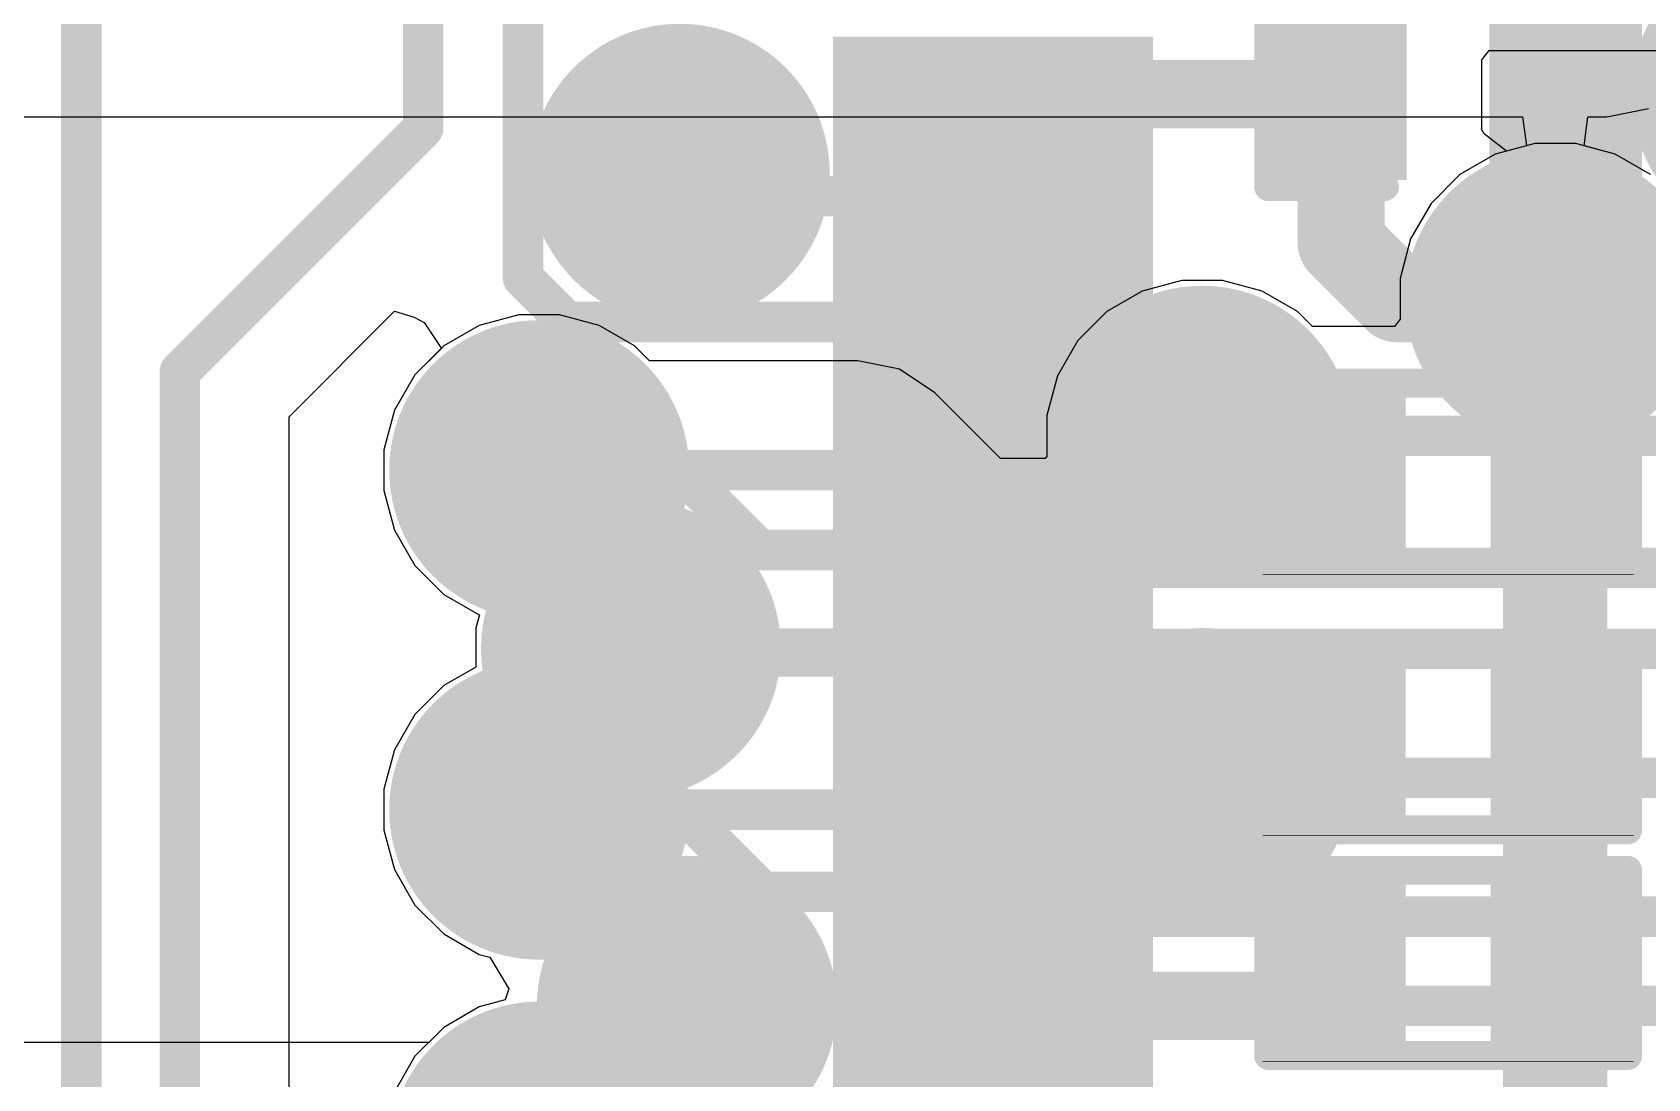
# Model space of a CAD drawing. Header units: inches. Extents: x -0.14 to 3.84, y -0.14 to 3.05.
# Drawn here: x 2.3149 to 2.594, y 1.602 to 1.7827 of the extents above; entities that cross this region are included whole.
import ezdxf

# ---------------------------------------------------------------- set-up
doc = ezdxf.new("R2010")
doc.units = ezdxf.units.IN
doc.header["$MEASUREMENT"] = 0
for name, color, linetype in [('Bottom Layer', 5, 'Continuous'), ('Bottom Solder', 6, 'Continuous'), ('Ground Layer', 76, 'Continuous'), ('Power Layer', 16, 'Continuous'), ('Top Layer', 1, 'Continuous'), ('Top Overlay', 2, 'Continuous'), ('Top Paste', 8, 'Continuous'), ('Top Solder', 216, 'Continuous'), ('Via Holes', 16, 'Continuous')]:
    doc.layers.add(name, color=color, linetype=linetype)

# ---------------------------------------------------------------- blocks, each defined once
blk = doc.blocks.new('64_LQFP__10_10__5')
at = {"layer": 'Top Layer'}
for points in [[(0.20275595, 0.1535426), (0.25000005, 0.1535426), (0.25000005, 0.1417316), (0.20275595, 0.1417316)], [(0.20275595, 0.1338586), (0.25000005, 0.1338586), (0.25000005, 0.1220476), (0.20275595, 0.1220476)], [(0.20275595, 0.1141726), (0.25000005, 0.1141726), (0.25000005, 0.1023616), (0.20275595, 0.1023616)], [(0.20275595, 0.0944886), (0.25000005, 0.0944886), (0.25000005, 0.0826776), (0.20275595, 0.0826776)], [(0.20275595, 0.0748026), (0.25000005, 0.0748026), (0.25000005, 0.0629916), (0.20275595, 0.0629916)], [(0.20275595, 0.0551186), (0.25000005, 0.0551186), (0.25000005, 0.0433076), (0.20275595, 0.0433076)], [(0.20275595, 0.0354326), (0.25000005, 0.0354326), (0.25000005, 0.0236216), (0.20275595, 0.0236216)], [(0.20275595, 0.0157486), (0.25000005, 0.0157486), (0.25000005, 0.0039376), (0.20275595, 0.0039376)], [(0.20275595, -0.0039374), (0.25000005, -0.0039374), (0.25000005, -0.0157484), (0.20275595, -0.0157484)]]:
    blk.add_hatch(color=1, dxfattribs=at).paths.add_polyline_path(points)
at = {"layer": 'Top Paste'}
for points in [[(0.20275595, 0.1535426), (0.25000005, 0.1535426), (0.25000005, 0.1417316), (0.20275595, 0.1417316)], [(0.20275595, 0.1338586), (0.25000005, 0.1338586), (0.25000005, 0.1220476), (0.20275595, 0.1220476)], [(0.20275595, 0.1141726), (0.25000005, 0.1141726), (0.25000005, 0.1023616), (0.20275595, 0.1023616)], [(0.20275595, 0.0944886), (0.25000005, 0.0944886), (0.25000005, 0.0826776), (0.20275595, 0.0826776)], [(0.20275595, 0.0748026), (0.25000005, 0.0748026), (0.25000005, 0.0629916), (0.20275595, 0.0629916)], [(0.20275595, 0.0551186), (0.25000005, 0.0551186), (0.25000005, 0.0433076), (0.20275595, 0.0433076)], [(0.20275595, 0.0354326), (0.25000005, 0.0354326), (0.25000005, 0.0236216), (0.20275595, 0.0236216)], [(0.20275595, 0.0157486), (0.25000005, 0.0157486), (0.25000005, 0.0039376), (0.20275595, 0.0039376)], [(0.20275595, -0.0039374), (0.25000005, -0.0039374), (0.25000005, -0.0157484), (0.20275595, -0.0157484)]]:
    blk.add_hatch(color=8, dxfattribs=at).paths.add_polyline_path(points)
at = {"layer": 'Top Solder'}
for points in [[(0.19875595, 0.1575426), (0.25400005, 0.1575426), (0.25400005, 0.1377316), (0.19875595, 0.1377316)], [(0.19875595, 0.1378586), (0.25400005, 0.1378586), (0.25400005, 0.1180476), (0.19875595, 0.1180476)], [(0.19875595, 0.1181726), (0.25400005, 0.1181726), (0.25400005, 0.0983616), (0.19875595, 0.0983616)], [(0.19875595, 0.0984886), (0.25400005, 0.0984886), (0.25400005, 0.0786776), (0.19875595, 0.0786776)], [(0.19875595, 0.0788026), (0.25400005, 0.0788026), (0.25400005, 0.0589916), (0.19875595, 0.0589916)], [(0.19875595, 0.0591186), (0.25400005, 0.0591186), (0.25400005, 0.0393076), (0.19875595, 0.0393076)], [(0.19875595, 0.0394326), (0.25400005, 0.0394326), (0.25400005, 0.0196216), (0.19875595, 0.0196216)], [(0.19875595, 0.0197486), (0.25400005, 0.0197486), (0.25400005, -6.24e-05), (0.19875595, -6.24e-05)], [(0.19875595, 6.26e-05), (0.25400005, 6.26e-05), (0.25400005, -0.0197484), (0.19875595, -0.0197484)], [(0.19875595, -0.0196214), (0.25400005, -0.0196214), (0.25400005, -0.0394324), (0.19875595, -0.0394324)]]:
    blk.add_hatch(color=216, dxfattribs=at).paths.add_polyline_path(points)
blk = doc.blocks.new('R___0402_42')
at = {"layer": 'Top Layer'}
for points in [[(-0.0275004, -0.0125005), (-0.0275004, 0.0124995), (-0.009500399999999999, 0.0124995), (-0.0095004, -0.0125005)], [(0.009499599999999999, -0.0125005), (0.009499600000000002, 0.0124995), (0.0274996, 0.0124995), (0.0274996, -0.0125005)]]:
    blk.add_hatch(color=1, dxfattribs=at).paths.add_polyline_path(points)
at = {"layer": 'Top Paste'}
for points in [[(-0.0275004, -0.0125005), (-0.0275004, 0.0124995), (-0.009500399999999999, 0.0124995), (-0.0095004, -0.0125005)], [(0.009499599999999999, -0.0125005), (0.009499600000000002, 0.0124995), (0.0274996, 0.0124995), (0.0274996, -0.0125005)]]:
    blk.add_hatch(color=8, dxfattribs=at).paths.add_polyline_path(points)
at = {"layer": 'Top Solder'}
for points in [[(-0.0296658, -0.0146659), (-0.0296658, 0.0146649), (-0.007334999999999999, 0.0146649), (-0.007335000000000001, -0.0146659)], [(0.007334199999999998, -0.0146659), (0.007334200000000002, 0.0146649), (0.029665, 0.0146649), (0.029665, -0.0146659)]]:
    blk.add_hatch(color=216, dxfattribs=at).paths.add_polyline_path(points)
at = {"layer": 'Top Overlay'}
for points in [[(-0.0310004, -0.0160005, 0.005, 0.005, 0), (-0.0310004, 0.0159995, 0.005, 0.005, 0)], [(-0.0310004, 0.0159995, 0.005, 0.005, 0), (0.0309996, 0.0159995, 0.005, 0.005, 0)], [(0.0309996, -0.0160005, 0.005, 0.005, 0), (0.0309996, 0.0159995, 0.005, 0.005, 0)], [(-0.0310004, -0.0160005, 0.005, 0.005, 0), (0.0309996, -0.0160005, 0.005, 0.005, 0)], [(-0.0320004, -0.0170005, 0.000127, 0.000127, 0), (0.0319996, -0.0170005, 0.000127, 0.000127, 0)]]:
    blk.add_lwpolyline(points, format="xyseb", dxfattribs=at)
for points in [[(-0.0322504, 0.0159995, 0.0025, 0.0025, 1), (-0.0297504, 0.0159995, 0.0025, 0.0025, 1)], [(-0.0322504, 0.0159995, 0.0025, 0.0025, 1), (-0.0297504, 0.0159995, 0.0025, 0.0025, 1)], [(0.0297496, 0.0159995, 0.0025, 0.0025, 1), (0.0322496, 0.0159995, 0.0025, 0.0025, 1)], [(0.0297496, 0.0159995, 0.0025, 0.0025, 1), (0.0322496, 0.0159995, 0.0025, 0.0025, 1)], [(-0.0322504, -0.0160005, 0.0025, 0.0025, 1), (-0.0297504, -0.0160005, 0.0025, 0.0025, 1)], [(-0.0322504, -0.0160005, 0.0025, 0.0025, 1), (-0.0297504, -0.0160005, 0.0025, 0.0025, 1)], [(0.0297496, -0.0160005, 0.0025, 0.0025, 1), (0.0322496, -0.0160005, 0.0025, 0.0025, 1)], [(0.0297496, -0.0160005, 0.0025, 0.0025, 1), (0.0322496, -0.0160005, 0.0025, 0.0025, 1)], [(-0.0320321, -0.0170005, 6.35e-05, 6.35e-05, 1), (-0.0319687, -0.0170005, 6.35e-05, 6.35e-05, 1)], [(0.0319679, -0.0170005, 6.35e-05, 6.35e-05, 1), (0.0320313, -0.0170005, 6.35e-05, 6.35e-05, 1)]]:
    blk.add_lwpolyline(points, format="xyseb", close=True, dxfattribs=at)
blk = doc.blocks.new('R___0402_43')
at = {"layer": 'Top Layer'}
for points in [[(-0.0274991, -0.0125005), (-0.0274991, 0.0124995), (-0.009499099999999998, 0.0124995), (-0.009499100000000002, -0.0125005)], [(0.009500899999999998, -0.0125005), (0.009500900000000001, 0.0124995), (0.0275009, 0.0124995), (0.0275009, -0.0125005)]]:
    blk.add_hatch(color=1, dxfattribs=at).paths.add_polyline_path(points)
at = {"layer": 'Top Paste'}
for points in [[(-0.0274991, -0.0125005), (-0.0274991, 0.0124995), (-0.009499099999999998, 0.0124995), (-0.009499100000000002, -0.0125005)], [(0.009500899999999998, -0.0125005), (0.009500900000000001, 0.0124995), (0.0275009, 0.0124995), (0.0275009, -0.0125005)]]:
    blk.add_hatch(color=8, dxfattribs=at).paths.add_polyline_path(points)
at = {"layer": 'Top Solder'}
for points in [[(-0.0296645, -0.0146659), (-0.0296645, 0.0146649), (-0.007333699999999999, 0.0146649), (-0.007333700000000001, -0.0146659)], [(0.007335499999999998, -0.0146659), (0.007335500000000002, 0.0146649), (0.0296663, 0.0146649), (0.0296663, -0.0146659)]]:
    blk.add_hatch(color=216, dxfattribs=at).paths.add_polyline_path(points)
at = {"layer": 'Top Overlay'}
for points in [[(-0.0309991, -0.0160005, 0.005, 0.005, 0), (-0.0309991, 0.0159995, 0.005, 0.005, 0)], [(-0.0309991, 0.0159995, 0.005, 0.005, 0), (0.0310009, 0.0159995, 0.005, 0.005, 0)], [(0.0310009, -0.0160005, 0.005, 0.005, 0), (0.0310009, 0.0159995, 0.005, 0.005, 0)], [(-0.0309991, -0.0160005, 0.005, 0.005, 0), (0.0310009, -0.0160005, 0.005, 0.005, 0)], [(-0.0319991, -0.0170005, 0.000127, 0.000127, 0), (0.0320009, -0.0170005, 0.000127, 0.000127, 0)]]:
    blk.add_lwpolyline(points, format="xyseb", dxfattribs=at)
for points in [[(-0.0322491, 0.0159995, 0.0025, 0.0025, 1), (-0.0297491, 0.0159995, 0.0025, 0.0025, 1)], [(-0.0322491, 0.0159995, 0.0025, 0.0025, 1), (-0.0297491, 0.0159995, 0.0025, 0.0025, 1)], [(0.0297509, 0.0159995, 0.0025, 0.0025, 1), (0.0322509, 0.0159995, 0.0025, 0.0025, 1)], [(0.0297509, 0.0159995, 0.0025, 0.0025, 1), (0.0322509, 0.0159995, 0.0025, 0.0025, 1)], [(-0.0322491, -0.0160005, 0.0025, 0.0025, 1), (-0.0297491, -0.0160005, 0.0025, 0.0025, 1)], [(-0.0322491, -0.0160005, 0.0025, 0.0025, 1), (-0.0297491, -0.0160005, 0.0025, 0.0025, 1)], [(0.0297509, -0.0160005, 0.0025, 0.0025, 1), (0.0322509, -0.0160005, 0.0025, 0.0025, 1)], [(0.0297509, -0.0160005, 0.0025, 0.0025, 1), (0.0322509, -0.0160005, 0.0025, 0.0025, 1)], [(-0.0320308, -0.0170005, 6.35e-05, 6.35e-05, 1), (-0.0319674, -0.0170005, 6.35e-05, 6.35e-05, 1)], [(0.0319692, -0.0170005, 6.35e-05, 6.35e-05, 1), (0.0320326, -0.0170005, 6.35e-05, 6.35e-05, 1)]]:
    blk.add_lwpolyline(points, format="xyseb", close=True, dxfattribs=at)
blk = doc.blocks.new('R___0402_47')
at = {"layer": 'Top Layer'}
for points in [[(-0.0275009, -0.0124992), (-0.0275009, 0.0125008), (-0.009500899999999998, 0.0125008), (-0.009500900000000001, -0.0124992)], [(0.009499099999999998, -0.0124992), (0.009499100000000002, 0.0125008), (0.0274991, 0.0125008), (0.0274991, -0.0124992)]]:
    blk.add_hatch(color=1, dxfattribs=at).paths.add_polyline_path(points)
at = {"layer": 'Top Paste'}
for points in [[(-0.0275009, -0.0124992), (-0.0275009, 0.0125008), (-0.009500899999999998, 0.0125008), (-0.009500900000000001, -0.0124992)], [(0.009499099999999998, -0.0124992), (0.009499100000000002, 0.0125008), (0.0274991, 0.0125008), (0.0274991, -0.0124992)]]:
    blk.add_hatch(color=8, dxfattribs=at).paths.add_polyline_path(points)
at = {"layer": 'Top Solder'}
for points in [[(-0.0296663, -0.0146646), (-0.0296663, 0.0146662), (-0.007335499999999998, 0.0146662), (-0.007335500000000002, -0.0146646)], [(0.007333699999999999, -0.0146646), (0.007333700000000001, 0.0146662), (0.0296645, 0.0146662), (0.0296645, -0.0146646)]]:
    blk.add_hatch(color=216, dxfattribs=at).paths.add_polyline_path(points)
at = {"layer": 'Top Overlay'}
for points in [[(-0.0310009, -0.0159992, 0.005, 0.005, 0), (-0.0310009, 0.0160008, 0.005, 0.005, 0)], [(-0.0310009, 0.0160008, 0.005, 0.005, 0), (0.0309991, 0.0160008, 0.005, 0.005, 0)], [(0.0309991, -0.0159992, 0.005, 0.005, 0), (0.0309991, 0.0160008, 0.005, 0.005, 0)], [(-0.0310009, -0.0159992, 0.005, 0.005, 0), (0.0309991, -0.0159992, 0.005, 0.005, 0)], [(-0.0320009, -0.0169992, 0.000127, 0.000127, 0), (0.0319991, -0.0169992, 0.000127, 0.000127, 0)]]:
    blk.add_lwpolyline(points, format="xyseb", dxfattribs=at)
for points in [[(-0.0322509, 0.0160008, 0.0025, 0.0025, 1), (-0.0297509, 0.0160008, 0.0025, 0.0025, 1)], [(-0.0322509, 0.0160008, 0.0025, 0.0025, 1), (-0.0297509, 0.0160008, 0.0025, 0.0025, 1)], [(0.0297491, 0.0160008, 0.0025, 0.0025, 1), (0.0322491, 0.0160008, 0.0025, 0.0025, 1)], [(0.0297491, 0.0160008, 0.0025, 0.0025, 1), (0.0322491, 0.0160008, 0.0025, 0.0025, 1)], [(-0.0322509, -0.0159992, 0.0025, 0.0025, 1), (-0.0297509, -0.0159992, 0.0025, 0.0025, 1)], [(-0.0322509, -0.0159992, 0.0025, 0.0025, 1), (-0.0297509, -0.0159992, 0.0025, 0.0025, 1)], [(0.0297491, -0.0159992, 0.0025, 0.0025, 1), (0.0322491, -0.0159992, 0.0025, 0.0025, 1)], [(0.0297491, -0.0159992, 0.0025, 0.0025, 1), (0.0322491, -0.0159992, 0.0025, 0.0025, 1)], [(-0.0320326, -0.0169992, 6.35e-05, 6.35e-05, 1), (-0.0319692, -0.0169992, 6.35e-05, 6.35e-05, 1)], [(0.0319674, -0.0169992, 6.35e-05, 6.35e-05, 1), (0.0320308, -0.0169992, 6.35e-05, 6.35e-05, 1)]]:
    blk.add_lwpolyline(points, format="xyseb", close=True, dxfattribs=at)
blk = doc.blocks.new('C___0402_130')
at = {"layer": 'Top Layer'}
for points in [[(-0.0275, -0.0124993), (-0.0275, 0.0125007), (-0.009499999999999998, 0.0125007), (-0.009500000000000001, -0.0124993)], [(0.009499999999999998, -0.0124993), (0.009500000000000001, 0.0125007), (0.0275, 0.0125007), (0.0275, -0.0124993)]]:
    blk.add_hatch(color=1, dxfattribs=at).paths.add_polyline_path(points)
at = {"layer": 'Top Paste'}
for points in [[(-0.0275, -0.0124993), (-0.0275, 0.0125007), (-0.009499999999999998, 0.0125007), (-0.009500000000000001, -0.0124993)], [(0.009499999999999998, -0.0124993), (0.009500000000000001, 0.0125007), (0.0275, 0.0125007), (0.0275, -0.0124993)]]:
    blk.add_hatch(color=8, dxfattribs=at).paths.add_polyline_path(points)
at = {"layer": 'Top Solder'}
for points in [[(-0.0298622, -0.0148615), (-0.0298622, 0.0148629), (-0.007137799999999999, 0.0148629), (-0.007137800000000001, -0.0148615)], [(0.007137799999999999, -0.0148615), (0.007137800000000001, 0.0148629), (0.0298622, 0.0148629), (0.0298622, -0.0148615)]]:
    blk.add_hatch(color=216, dxfattribs=at).paths.add_polyline_path(points)
at = {"layer": 'Top Overlay'}
for points in [[(-0.011, 0.0160007, 0.005, 0.005, 0), (-0.031, 0.0160007, 0.005, 0.005, 0)], [(-0.031, 0.0160007, 0.005, 0.005, 0), (-0.031, -0.0159993, 0.005, 0.005, 0)], [(0.031, 0.0160007, 0.005, 0.005, 0), (0.011, 0.0160007, 0.005, 0.005, 0)], [(0.031, 0.0160007, 0.005, 0.005, 0), (0.031, -0.0159993, 0.005, 0.005, 0)], [(-0.011, -0.0159993, 0.005, 0.005, 0), (-0.031, -0.0159993, 0.005, 0.005, 0)], [(0.031, -0.0159993, 0.005, 0.005, 0), (0.011, -0.0159993, 0.005, 0.005, 0)]]:
    blk.add_lwpolyline(points, format="xyseb", dxfattribs=at)
for points in [[(-0.03225, 0.0160007, 0.0025, 0.0025, 1), (-0.02975, 0.0160007, 0.0025, 0.0025, 1)], [(-0.03225, 0.0160007, 0.0025, 0.0025, 1), (-0.02975, 0.0160007, 0.0025, 0.0025, 1)], [(-0.01225, 0.0160007, 0.0025, 0.0025, 1), (-0.00975, 0.0160007, 0.0025, 0.0025, 1)], [(0.00975, 0.0160007, 0.0025, 0.0025, 1), (0.01225, 0.0160007, 0.0025, 0.0025, 1)], [(0.02975, 0.0160007, 0.0025, 0.0025, 1), (0.03225, 0.0160007, 0.0025, 0.0025, 1)], [(0.02975, 0.0160007, 0.0025, 0.0025, 1), (0.03225, 0.0160007, 0.0025, 0.0025, 1)], [(-0.03225, -0.0159993, 0.0025, 0.0025, 1), (-0.02975, -0.0159993, 0.0025, 0.0025, 1)], [(-0.03225, -0.0159993, 0.0025, 0.0025, 1), (-0.02975, -0.0159993, 0.0025, 0.0025, 1)], [(-0.01225, -0.0159993, 0.0025, 0.0025, 1), (-0.00975, -0.0159993, 0.0025, 0.0025, 1)], [(0.00975, -0.0159993, 0.0025, 0.0025, 1), (0.01225, -0.0159993, 0.0025, 0.0025, 1)], [(0.02975, -0.0159993, 0.0025, 0.0025, 1), (0.03225, -0.0159993, 0.0025, 0.0025, 1)], [(0.02975, -0.0159993, 0.0025, 0.0025, 1), (0.03225, -0.0159993, 0.0025, 0.0025, 1)]]:
    blk.add_lwpolyline(points, format="xyseb", close=True, dxfattribs=at)

msp = doc.modelspace()

# ---------------------------------------------------------------- hatches: boundary and pattern name
at = {"layer": 'Bottom Layer'}
h = msp.add_hatch(color=5, dxfattribs=at)
edge = h.paths.add_edge_path()
edge.add_arc((2.4267739, 1.7583049), 0.011811, 0, 360)
h = msp.add_hatch(color=5, dxfattribs=at)
edge = h.paths.add_edge_path()
edge.add_arc((2.5779888, 1.7367134), 0.011811, 0, 360)
h = msp.add_hatch(color=5, dxfattribs=at)
edge = h.paths.add_edge_path()
edge.add_arc((2.517, 1.713056), 0.011811, 0, 360)
h = msp.add_hatch(color=5, dxfattribs=at)
edge = h.paths.add_edge_path()
edge.add_arc((2.4024888, 1.7071239), 0.011811, 0, 360)
h = msp.add_hatch(color=5, dxfattribs=at)
edge = h.paths.add_edge_path()
edge.add_arc((2.4183464, 1.6762732), 0.011811, 0, 360)
h = msp.add_hatch(color=5, dxfattribs=at)
edge = h.paths.add_edge_path()
edge.add_arc((2.517, 1.6539376), 0.011811, 0, 360)
h = msp.add_hatch(color=5, dxfattribs=at)
edge = h.paths.add_edge_path()
edge.add_arc((2.4024888, 1.6484729), 0.011811, 0, 360)
h = msp.add_hatch(color=5, dxfattribs=at)
edge = h.paths.add_edge_path()
edge.add_arc((2.428, 1.6146034), 0.011811, 0, 360)
at = {"layer": 'Bottom Solder'}
h = msp.add_hatch(color=6, dxfattribs=at)
edge = h.paths.add_edge_path()
edge.add_arc((2.4267739, 1.7583049), 0.015811, 0, 360)
h = msp.add_hatch(color=6, dxfattribs=at)
edge = h.paths.add_edge_path()
edge.add_arc((2.5779888, 1.7367134), 0.015811, 0, 360)
h = msp.add_hatch(color=6, dxfattribs=at)
edge = h.paths.add_edge_path()
edge.add_arc((2.517, 1.713056), 0.015811, 0, 360)
h = msp.add_hatch(color=6, dxfattribs=at)
edge = h.paths.add_edge_path()
edge.add_arc((2.4024888, 1.7071239), 0.015811, 0, 360)
h = msp.add_hatch(color=6, dxfattribs=at)
edge = h.paths.add_edge_path()
edge.add_arc((2.4183464, 1.6762732), 0.015811, 0, 360)
h = msp.add_hatch(color=6, dxfattribs=at)
edge = h.paths.add_edge_path()
edge.add_arc((2.517, 1.6539376), 0.015811, 0, 360)
h = msp.add_hatch(color=6, dxfattribs=at)
edge = h.paths.add_edge_path()
edge.add_arc((2.4024888, 1.6484729), 0.015811, 0, 360)
h = msp.add_hatch(color=6, dxfattribs=at)
edge = h.paths.add_edge_path()
edge.add_arc((2.428, 1.6146034), 0.015811, 0, 360)
h = msp.add_hatch(color=6, dxfattribs=at)
edge = h.paths.add_edge_path()
edge.add_arc((2.4024888, 1.5894169), 0.015811, 0, 360)
at = {"layer": 'Ground Layer'}
h = msp.add_hatch(color=76, dxfattribs=at)
edge = h.paths.add_edge_path()
edge.add_arc((2.5779888, 1.7367134), 0.0259055, 0, 360)
h = msp.add_hatch(color=76, dxfattribs=at)
edge = h.paths.add_edge_path()
edge.add_arc((2.517, 1.713056), 0.0259055, 0, 360)
h = msp.add_hatch(color=76, dxfattribs=at)
edge = h.paths.add_edge_path()
edge.add_arc((2.4024888, 1.7071239), 0.0259055, 0, 360)
h = msp.add_hatch(color=76, dxfattribs=at)
edge = h.paths.add_edge_path()
edge.add_arc((2.4183464, 1.6762732), 0.0259055, 0, 360)
h = msp.add_hatch(color=76, dxfattribs=at)
edge = h.paths.add_edge_path()
edge.add_arc((2.517, 1.6539376), 0.0259055, 0, 360)
h = msp.add_hatch(color=76, dxfattribs=at)
edge = h.paths.add_edge_path()
edge.add_arc((2.4024888, 1.6484729), 0.0259055, 0, 360)
h = msp.add_hatch(color=76, dxfattribs=at)
edge = h.paths.add_edge_path()
edge.add_arc((2.428, 1.6146034), 0.0259055, 0, 360)
h = msp.add_hatch(color=76, dxfattribs=at)
edge = h.paths.add_edge_path()
edge.add_arc((2.4024888, 1.5894169), 0.0259055, 0, 360)
at = {"layer": 'Power Layer'}
h = msp.add_hatch(color=16, dxfattribs=at)
edge = h.paths.add_edge_path()
edge.add_arc((2.617, 1.7720841), 0.0259055, 0, 360)
h = msp.add_hatch(color=16, dxfattribs=at)
edge = h.paths.add_edge_path()
edge.add_arc((2.4267739, 1.7583049), 0.0259055, 0, 360)
h = msp.add_hatch(color=16, dxfattribs=at)
edge = h.paths.add_edge_path()
edge.add_arc((2.517, 1.713056), 0.0259055, 0, 360)
h = msp.add_hatch(color=16, dxfattribs=at)
edge = h.paths.add_edge_path()
edge.add_arc((2.4024888, 1.7071239), 0.0259055, 0, 360)
h = msp.add_hatch(color=16, dxfattribs=at)
edge = h.paths.add_edge_path()
edge.add_arc((2.4183464, 1.6762732), 0.0259055, 0, 360)
h = msp.add_hatch(color=16, dxfattribs=at)
edge = h.paths.add_edge_path()
edge.add_arc((2.517, 1.6539376), 0.0259055, 0, 360)
h = msp.add_hatch(color=16, dxfattribs=at)
edge = h.paths.add_edge_path()
edge.add_arc((2.4024888, 1.6484729), 0.0259055, 0, 360)
h = msp.add_hatch(color=16, dxfattribs=at)
edge = h.paths.add_edge_path()
edge.add_arc((2.428, 1.6146034), 0.0259055, 0, 360)
h = msp.add_hatch(color=16, dxfattribs=at)
edge = h.paths.add_edge_path()
edge.add_arc((2.4024888, 1.5894169), 0.0259055, 0, 360)
at = {"layer": 'Top Layer'}
for points in [[(2.4808668, 1.7661779), (2.5499888, 1.7661779), (2.5499888, 1.7779889), (2.4808668, 1.7779889)], [(2.5689879, 1.5699179), (2.5869787, 1.5699179), (2.5869787, 1.7367133), (2.5689879, 1.7367133)], [(2.4808668, 1.7071239), (2.5499878, 1.7071239), (2.5499878, 1.7189349), (2.4808668, 1.7189349)], [(2.4808668, 1.6480679), (2.5499892, 1.6480679), (2.5499892, 1.6598789), (2.4808668, 1.6598789)], [(2.4808668, 1.6086979), (2.5499878, 1.6086979), (2.5499878, 1.6205089), (2.4808668, 1.6205089)]]:
    msp.add_hatch(color=1, dxfattribs=at).paths.add_polyline_path(points)
h = msp.add_hatch(color=1, dxfattribs=at)
edge = h.paths.add_edge_path()
edge.add_arc((2.4267739, 1.7583049), 0.011811, 0, 360)
h = msp.add_hatch(color=1, dxfattribs=at)
edge = h.paths.add_edge_path()
edge.add_arc((2.5779888, 1.7367134), 0.011811, 0, 360)
h = msp.add_hatch(color=1, dxfattribs=at)
edge = h.paths.add_edge_path()
edge.add_arc((2.517, 1.713056), 0.011811, 0, 360)
h = msp.add_hatch(color=1, dxfattribs=at)
edge = h.paths.add_edge_path()
edge.add_arc((2.4024888, 1.7071239), 0.011811, 0, 360)
h = msp.add_hatch(color=1, dxfattribs=at)
edge = h.paths.add_edge_path()
edge.add_arc((2.4183464, 1.6762732), 0.011811, 0, 360)
h = msp.add_hatch(color=1, dxfattribs=at)
edge = h.paths.add_edge_path()
edge.add_arc((2.517, 1.6539376), 0.011811, 0, 360)
h = msp.add_hatch(color=1, dxfattribs=at)
edge = h.paths.add_edge_path()
edge.add_arc((2.4024888, 1.6484729), 0.011811, 0, 360)
h = msp.add_hatch(color=1, dxfattribs=at)
edge = h.paths.add_edge_path()
edge.add_arc((2.428, 1.6146034), 0.011811, 0, 360)
at = {"layer": 'Top Solder'}
h = msp.add_hatch(color=216, dxfattribs=at)
edge = h.paths.add_edge_path()
edge.add_arc((2.4267739, 1.7583049), 0.015811, 0, 360)
h = msp.add_hatch(color=216, dxfattribs=at)
edge = h.paths.add_edge_path()
edge.add_arc((2.5779888, 1.7367134), 0.015811, 0, 360)
h = msp.add_hatch(color=216, dxfattribs=at)
edge = h.paths.add_edge_path()
edge.add_arc((2.517, 1.713056), 0.015811, 0, 360)
h = msp.add_hatch(color=216, dxfattribs=at)
edge = h.paths.add_edge_path()
edge.add_arc((2.4024888, 1.7071239), 0.015811, 0, 360)
h = msp.add_hatch(color=216, dxfattribs=at)
edge = h.paths.add_edge_path()
edge.add_arc((2.4183464, 1.6762732), 0.015811, 0, 360)
h = msp.add_hatch(color=216, dxfattribs=at)
edge = h.paths.add_edge_path()
edge.add_arc((2.517, 1.6539376), 0.015811, 0, 360)
h = msp.add_hatch(color=216, dxfattribs=at)
edge = h.paths.add_edge_path()
edge.add_arc((2.4024888, 1.6484729), 0.015811, 0, 360)
h = msp.add_hatch(color=216, dxfattribs=at)
edge = h.paths.add_edge_path()
edge.add_arc((2.428, 1.6146034), 0.015811, 0, 360)
h = msp.add_hatch(color=216, dxfattribs=at)
edge = h.paths.add_edge_path()
edge.add_arc((2.4024888, 1.5894169), 0.015811, 0, 360)
at = {"layer": 'Via Holes'}
h = msp.add_hatch(color=7, dxfattribs=at)
edge = h.paths.add_edge_path()
edge.add_arc((2.4267739, 1.7583049), 0.0059055, 0, 360)
h = msp.add_hatch(color=7, dxfattribs=at)
edge = h.paths.add_edge_path()
edge.add_arc((2.5779888, 1.7367134), 0.0059055, 0, 360)
h = msp.add_hatch(color=7, dxfattribs=at)
edge = h.paths.add_edge_path()
edge.add_arc((2.517, 1.713056), 0.0059055, 0, 360)
h = msp.add_hatch(color=7, dxfattribs=at)
edge = h.paths.add_edge_path()
edge.add_arc((2.4024888, 1.7071239), 0.0059055, 0, 360)
h = msp.add_hatch(color=7, dxfattribs=at)
edge = h.paths.add_edge_path()
edge.add_arc((2.4183464, 1.6762732), 0.0059055, 0, 360)
h = msp.add_hatch(color=7, dxfattribs=at)
edge = h.paths.add_edge_path()
edge.add_arc((2.517, 1.6539376), 0.0059055, 0, 360)
h = msp.add_hatch(color=7, dxfattribs=at)
edge = h.paths.add_edge_path()
edge.add_arc((2.4024888, 1.6484729), 0.0059055, 0, 360)
h = msp.add_hatch(color=7, dxfattribs=at)
edge = h.paths.add_edge_path()
edge.add_arc((2.428, 1.6146034), 0.0059055, 0, 360)

# ---------------------------------------------------------------- linework, layer by layer
at = {"layer": 'Bottom Layer'}
for p, q in [((2.5868959, 1.7681376), (2.5941143, 1.7695734)), ((2.306779, 1.7681376), (2.5723572, 1.7681376)), ((2.5723572, 1.7681376), (2.5730154, 1.7631376)), ((2.5829622, 1.7631376), (2.5836204, 1.7681376)), ((2.5836204, 1.7681376), (2.5868959, 1.7681376)), ((2.5676401, 1.7616973), (2.5615264, 1.7581676)), ((2.5730154, 1.7631376), (2.5676401, 1.7616973)), ((2.5883375, 1.7616973), (2.5829622, 1.7631376)), ((2.5944512, 1.7581676), (2.5883375, 1.7616973)), ((2.5615264, 1.7581676), (2.5565346, 1.7531758)), ((2.5565346, 1.7531758), (2.5530049, 1.7470621)), ((2.5530049, 1.7470621), (2.5511778, 1.7402431)), ((2.5134703, 1.739867), (2.5066513, 1.7380399)), ((2.5205297, 1.739867), (2.5134703, 1.739867)), ((2.5273487, 1.7380399), (2.5205297, 1.739867)), ((2.5511778, 1.7402431), (2.5511778, 1.7331838)), ((2.5066513, 1.7380399), (2.5005376, 1.7345102)), ((2.5334624, 1.7345102), (2.5273487, 1.7380399)), ((2.3989591, 1.7339349), (2.3921401, 1.7321078)), ((2.4060185, 1.7339349), (2.3989591, 1.7339349)), ((2.4128375, 1.7321078), (2.4060185, 1.7339349)), ((2.5005376, 1.7345102), (2.4955458, 1.7295184)), ((2.5360542, 1.7319184), (2.5334624, 1.7345102)), ((2.5511778, 1.7331838), (2.5502068, 1.7319184)), ((2.3921401, 1.7321078), (2.3860264, 1.7285781)), ((2.4189512, 1.7285781), (2.4128375, 1.7321078)), ((2.5502068, 1.7319184), (2.5360542, 1.7319184)), ((2.3860264, 1.7285781), (2.3810346, 1.7235863)), ((2.421543, 1.7259863), (2.4189512, 1.7285781)), ((2.4955458, 1.7295184), (2.4920161, 1.7234047)), ((2.4575007, 1.7259863), (2.421543, 1.7259863)), ((2.4647191, 1.7245505), (2.4575007, 1.7259863)), ((2.4708384, 1.7204616), (2.4647191, 1.7245505)), ((2.3810346, 1.7235863), (2.3775049, 1.7174726)), ((2.4920161, 1.7234047), (2.490189, 1.7165857)), ((2.482189, 1.709111), (2.4708384, 1.7204616)), ((2.3775049, 1.7174726), (2.3756778, 1.7106536)), ((2.490189, 1.7165857), (2.490189, 1.7095264)), ((2.3756778, 1.7106536), (2.3756778, 1.7035942)), ((2.4898703, 1.709111), (2.482189, 1.709111)), ((2.490189, 1.7095264), (2.4898703, 1.709111)), ((2.3756778, 1.7035942), (2.3775049, 1.6967752)), ((2.3775049, 1.6967752), (2.3810346, 1.6906615)), ((2.3810346, 1.6906615), (2.3860264, 1.6856697)), ((2.3860264, 1.6856697), (2.3921401, 1.68214)), ((2.3921602, 1.6821346), (2.3915354, 1.6798029)), ((2.3915354, 1.6798029), (2.3915354, 1.6731077)), ((2.3921401, 1.68214), (2.3921602, 1.6821346)), ((2.3915354, 1.6731077), (2.3860264, 1.6699271)), ((2.3860264, 1.6699271), (2.3810346, 1.6649353)), ((2.3810346, 1.6649353), (2.3775049, 1.6588216)), ((2.3775049, 1.6588216), (2.3756778, 1.6520026)), ((2.3756778, 1.6520026), (2.3756778, 1.6449432)), ((2.3756778, 1.6449432), (2.3775049, 1.6381242)), ((2.3775049, 1.6381242), (2.3810346, 1.6320105)), ((2.3810346, 1.6320105), (2.3860264, 1.6270187)), ((2.3860264, 1.6270187), (2.3921401, 1.623489)), ((2.3921401, 1.623489), (2.3939742, 1.6229976)), ((2.3939742, 1.6229976), (2.3972261, 1.6175205)), ((2.3966299, 1.6156038), (2.3921401, 1.6144008)), ((2.3972261, 1.6175205), (2.3966299, 1.6156038)), ((2.3921401, 1.6144008), (2.3860264, 1.6108711)), ((2.3860264, 1.6108711), (2.3834346, 1.6082793)), ((2.3834346, 1.6082793), (2.2820808, 1.6082793))]:
    msp.add_line(p, q, dxfattribs=at)
for points in [[(2.517, 1.713056, 0.007, 0.007, 0), (3.0631028, 1.713056, 0.007, 0.007, 0)], [(2.4024888, 1.7071239, 0.007, 0.007, 0), (2.4575007, 1.7071239, 0.007, 0.007, 0)], [(2.4575007, 1.7071239, 0.007, 0.007, 0), (2.474376, 1.6902486, 0.007, 0.007, 0)], [(2.474376, 1.6902486, 0.007, 0.007, 0), (3.0792486, 1.6902486, 0.007, 0.007, 0)], [(2.4183464, 1.6762732, 0.007, 0.007, 0), (2.4183843, 1.6763111, 0.007, 0.007, 0)], [(2.4183843, 1.6763111, 0.007, 0.007, 0), (2.4685146, 1.6763111, 0.007, 0.007, 0)], [(2.4685146, 1.6763111, 0.007, 0.007, 0), (2.4685771, 1.6762486, 0.007, 0.007, 0)], [(2.4685771, 1.6762486, 0.007, 0.007, 0), (3.2352154, 1.6762486, 0.007, 0.007, 0)], [(2.517, 1.6539376, 0.007, 0.007, 0), (2.5170358, 1.6539734, 0.007, 0.007, 0)], [(2.5170358, 1.6539734, 0.007, 0.007, 0), (3.2461594, 1.6539734, 0.007, 0.007, 0)], [(2.4024888, 1.6484729, 0.007, 0.007, 0), (2.4840934, 1.6484729, 0.007, 0.007, 0)], [(2.4840934, 1.6484729, 0.007, 0.007, 0), (2.5025765, 1.6299898, 0.007, 0.007, 0)], [(2.5025765, 1.6299898, 0.007, 0.007, 0), (3.2671494, 1.6299898, 0.007, 0.007, 0)], [(2.428, 1.6146034, 0.007, 0.007, 0), (2.4280002, 1.6146036, 0.007, 0.007, 0)], [(2.4280002, 1.6146036, 0.007, 0.007, 0), (3.4804311, 1.6146036, 0.007, 0.007, 0)]]:
    msp.add_lwpolyline(points, format="xyseb", dxfattribs=at)
for points in [[(2.51525, 1.713056, 0.0035, 0.0035, 1), (2.51875, 1.713056, 0.0035, 0.0035, 1)], [(2.4007388, 1.7071239, 0.0035, 0.0035, 1), (2.4042388, 1.7071239, 0.0035, 0.0035, 1)], [(2.4557507, 1.7071239, 0.0035, 0.0035, 1), (2.4592507, 1.7071239, 0.0035, 0.0035, 1)], [(2.4557507, 1.7071239, 0.0035, 0.0035, 1), (2.4592507, 1.7071239, 0.0035, 0.0035, 1)], [(2.472626, 1.6902486, 0.0035, 0.0035, 1), (2.476126, 1.6902486, 0.0035, 0.0035, 1)], [(2.472626, 1.6902486, 0.0035, 0.0035, 1), (2.476126, 1.6902486, 0.0035, 0.0035, 1)], [(2.4165964, 1.6762732, 0.0035, 0.0035, 1), (2.4200964, 1.6762732, 0.0035, 0.0035, 1)], [(2.4166343, 1.6763111, 0.0035, 0.0035, 1), (2.4201343, 1.6763111, 0.0035, 0.0035, 1)], [(2.4166343, 1.6763111, 0.0035, 0.0035, 1), (2.4201343, 1.6763111, 0.0035, 0.0035, 1)], [(2.4667646, 1.6763111, 0.0035, 0.0035, 1), (2.4702646, 1.6763111, 0.0035, 0.0035, 1)], [(2.4667646, 1.6763111, 0.0035, 0.0035, 1), (2.4702646, 1.6763111, 0.0035, 0.0035, 1)], [(2.4668271, 1.6762486, 0.0035, 0.0035, 1), (2.4703271, 1.6762486, 0.0035, 0.0035, 1)], [(2.4668271, 1.6762486, 0.0035, 0.0035, 1), (2.4703271, 1.6762486, 0.0035, 0.0035, 1)], [(2.51525, 1.6539376, 0.0035, 0.0035, 1), (2.51875, 1.6539376, 0.0035, 0.0035, 1)], [(2.5152858, 1.6539734, 0.0035, 0.0035, 1), (2.5187858, 1.6539734, 0.0035, 0.0035, 1)], [(2.5152858, 1.6539734, 0.0035, 0.0035, 1), (2.5187858, 1.6539734, 0.0035, 0.0035, 1)], [(2.4007388, 1.6484729, 0.0035, 0.0035, 1), (2.4042388, 1.6484729, 0.0035, 0.0035, 1)], [(2.4823434, 1.6484729, 0.0035, 0.0035, 1), (2.4858434, 1.6484729, 0.0035, 0.0035, 1)], [(2.4823434, 1.6484729, 0.0035, 0.0035, 1), (2.4858434, 1.6484729, 0.0035, 0.0035, 1)], [(2.5008265, 1.6299898, 0.0035, 0.0035, 1), (2.5043265, 1.6299898, 0.0035, 0.0035, 1)], [(2.5008265, 1.6299898, 0.0035, 0.0035, 1), (2.5043265, 1.6299898, 0.0035, 0.0035, 1)], [(2.42625, 1.6146034, 0.0035, 0.0035, 1), (2.42975, 1.6146034, 0.0035, 0.0035, 1)], [(2.4262502, 1.6146036, 0.0035, 0.0035, 1), (2.4297502, 1.6146036, 0.0035, 0.0035, 1)], [(2.4262502, 1.6146036, 0.0035, 0.0035, 1), (2.4297502, 1.6146036, 0.0035, 0.0035, 1)]]:
    msp.add_lwpolyline(points, format="xyseb", close=True, dxfattribs=at)
at = {"layer": 'Top Layer'}
for p, q in [((2.5652827, 1.7779888), (2.5665909, 1.7795829)), ((2.5652827, 1.7661779), (2.5652827, 1.7779888)), ((2.5665909, 1.7795829), (2.6547417, 1.7795829)), ((2.5652558, 1.7660427), (2.5652827, 1.7661779)), ((2.5657116, 1.765212), (2.5652558, 1.7660427)), ((2.5695936, 1.7622207), (2.5657116, 1.765212)), ((2.5744591, 1.7635244), (2.5695936, 1.7622207)), ((2.5815185, 1.7635244), (2.5744591, 1.7635244)), ((2.5883375, 1.7616973), (2.5815185, 1.7635244)), ((2.5944512, 1.7581676), (2.5883375, 1.7616973)), ((2.359274, 1.7163357), (2.3775009, 1.7345625)), ((2.3775009, 1.7345625), (2.3808779, 1.7335381)), ((2.3808779, 1.7335381), (2.3826098, 1.7326003)), ((2.3826098, 1.7326003), (2.3855895, 1.7281412)), ((2.3855895, 1.7281412), (2.3810346, 1.7235863)), ((2.3810346, 1.7235863), (2.3775049, 1.7174726)), ((2.359274, 1.5774513), (2.359274, 1.7163357)), ((2.3775049, 1.7174726), (2.3756778, 1.7106536)), ((2.3756778, 1.7106536), (2.3756778, 1.7035942)), ((2.3756778, 1.7035942), (2.3775049, 1.6967752)), ((2.3775049, 1.6967752), (2.3810346, 1.6906615)), ((2.3810346, 1.6906615), (2.3860264, 1.6856697)), ((2.3860264, 1.6856697), (2.3921401, 1.68214)), ((2.3921602, 1.6821346), (2.3915354, 1.6798029)), ((2.3915354, 1.6798029), (2.3915354, 1.6731077)), ((2.3921401, 1.68214), (2.3921602, 1.6821346)), ((2.3915354, 1.6731077), (2.3860264, 1.6699271)), ((2.3860264, 1.6699271), (2.3810346, 1.6649353)), ((2.3810346, 1.6649353), (2.3775049, 1.6588216)), ((2.3775049, 1.6588216), (2.3756778, 1.6520026)), ((2.3756778, 1.6520026), (2.3756778, 1.6449432)), ((2.3756778, 1.6449432), (2.3775049, 1.6381242)), ((2.3775049, 1.6381242), (2.3810346, 1.6320105)), ((2.3810346, 1.6320105), (2.3860264, 1.6270187)), ((2.3860264, 1.6270187), (2.3921401, 1.623489)), ((2.3921401, 1.623489), (2.3939742, 1.6229976)), ((2.3939742, 1.6229976), (2.3972261, 1.6175205)), ((2.3966299, 1.6156038), (2.3921401, 1.6144008)), ((2.3972261, 1.6175205), (2.3966299, 1.6156038)), ((2.3921401, 1.6144008), (2.3860264, 1.6108711)), ((2.3860264, 1.6108711), (2.3810346, 1.6058793)), ((2.3810346, 1.6058793), (2.3775049, 1.5997656))]:
    msp.add_line(p, q, dxfattribs=at)
for points in [[(2.3233868, 1.5668642, 0.007, 0.007, 0), (2.3233868, 1.8508234, 0.007, 0.007, 0)], [(2.3824408, 1.7661779, 0.007, 0.007, 0), (2.3824408, 1.8508234, 0.007, 0.007, 0)], [(2.3996908, 1.740336, 0.007, 0.007, 0), (2.3996908, 1.7906962, 0.007, 0.007, 0)], [(2.5409888, 1.7720834, 0.015, 0.015, 0), (2.541, 1.7720722, 0.015, 0.015, 0)], [(2.541, 1.746362, 0.015, 0.015, 0), (2.541, 1.7720722, 0.015, 0.015, 0)], [(2.5779895, 1.7720841, 0.015, 0.015, 0), (2.617, 1.7720841, 0.015, 0.015, 0)], [(2.5779888, 1.7720834, 0.007, 0.007, 0), (2.5779895, 1.7720841, 0.007, 0.007, 0)], [(2.3404116, 1.7241487, 0.007, 0.007, 0), (2.3824408, 1.7661779, 0.007, 0.007, 0)], [(2.4267739, 1.7583049, 0.007, 0.007, 0), (2.4312718, 1.7583049, 0.007, 0.007, 0)], [(2.4312718, 1.7583049, 0.007, 0.007, 0), (2.4351379, 1.7544388, 0.007, 0.007, 0)], [(2.4351379, 1.7544388, 0.007, 0.007, 0), (2.4788274, 1.7544388, 0.007, 0.007, 0)], [(2.4788274, 1.7544388, 0.007, 0.007, 0), (2.4808668, 1.7523994, 0.007, 0.007, 0)], [(2.541, 1.746362, 0.015, 0.015, 0), (2.5506486, 1.7367134, 0.015, 0.015, 0)], [(2.5506486, 1.7367134, 0.015, 0.015, 0), (2.5779888, 1.7367134, 0.015, 0.015, 0)], [(2.3996908, 1.740336, 0.007, 0.007, 0), (2.4073134, 1.7327134, 0.007, 0.007, 0)], [(2.4073134, 1.7327134, 0.007, 0.007, 0), (2.4808668, 1.7327134, 0.007, 0.007, 0)], [(2.3404116, 1.5696383, 0.007, 0.007, 0), (2.3404116, 1.7241487, 0.007, 0.007, 0)], [(2.4024888, 1.7071239, 0.007, 0.007, 0), (2.4267944, 1.7071239, 0.007, 0.007, 0)], [(2.4267944, 1.7071239, 0.007, 0.007, 0), (2.4405749, 1.6933434, 0.007, 0.007, 0)], [(2.4405749, 1.6933434, 0.007, 0.007, 0), (2.4808668, 1.6933434, 0.007, 0.007, 0)], [(2.4183464, 1.6762732, 0.007, 0.007, 0), (2.4196533, 1.6749663, 0.007, 0.007, 0)], [(2.4196533, 1.6749663, 0.007, 0.007, 0), (2.4795599, 1.6749663, 0.007, 0.007, 0)], [(2.4795599, 1.6749663, 0.007, 0.007, 0), (2.4808668, 1.6736594, 0.007, 0.007, 0)], [(2.4024888, 1.6484729, 0.007, 0.007, 0), (2.4268805, 1.6484729, 0.007, 0.007, 0)], [(2.4268805, 1.6484729, 0.007, 0.007, 0), (2.441064, 1.6342894, 0.007, 0.007, 0)], [(2.441064, 1.6342894, 0.007, 0.007, 0), (2.4808668, 1.6342894, 0.007, 0.007, 0)], [(2.428, 1.6146034, 0.007, 0.007, 0), (2.4783934, 1.6146034, 0.007, 0.007, 0)]]:
    msp.add_lwpolyline(points, format="xyseb", dxfattribs=at)
for points in [[(2.5372388, 1.7720834, 0.0075, 0.0075, 1), (2.5447388, 1.7720834, 0.0075, 0.0075, 1)], [(2.53725, 1.7720722, 0.0075, 0.0075, 1), (2.54475, 1.7720722, 0.0075, 0.0075, 1)], [(2.53725, 1.7720722, 0.0075, 0.0075, 1), (2.54475, 1.7720722, 0.0075, 0.0075, 1)], [(2.5742395, 1.7720841, 0.0075, 0.0075, 1), (2.5817395, 1.7720841, 0.0075, 0.0075, 1)], [(2.5762388, 1.7720834, 0.0035, 0.0035, 1), (2.5797388, 1.7720834, 0.0035, 0.0035, 1)], [(2.5762395, 1.7720841, 0.0035, 0.0035, 1), (2.5797395, 1.7720841, 0.0035, 0.0035, 1)], [(2.3806908, 1.7661779, 0.0035, 0.0035, 1), (2.3841908, 1.7661779, 0.0035, 0.0035, 1)], [(2.3806908, 1.7661779, 0.0035, 0.0035, 1), (2.3841908, 1.7661779, 0.0035, 0.0035, 1)], [(2.4250239, 1.7583049, 0.0035, 0.0035, 1), (2.4285239, 1.7583049, 0.0035, 0.0035, 1)], [(2.4295218, 1.7583049, 0.0035, 0.0035, 1), (2.4330218, 1.7583049, 0.0035, 0.0035, 1)], [(2.4295218, 1.7583049, 0.0035, 0.0035, 1), (2.4330218, 1.7583049, 0.0035, 0.0035, 1)], [(2.4333879, 1.7544388, 0.0035, 0.0035, 1), (2.4368879, 1.7544388, 0.0035, 0.0035, 1)], [(2.4333879, 1.7544388, 0.0035, 0.0035, 1), (2.4368879, 1.7544388, 0.0035, 0.0035, 1)], [(2.4770774, 1.7544388, 0.0035, 0.0035, 1), (2.4805774, 1.7544388, 0.0035, 0.0035, 1)], [(2.4770774, 1.7544388, 0.0035, 0.0035, 1), (2.4805774, 1.7544388, 0.0035, 0.0035, 1)], [(2.4791168, 1.7523994, 0.0035, 0.0035, 1), (2.4826168, 1.7523994, 0.0035, 0.0035, 1)], [(2.53725, 1.746362, 0.0075, 0.0075, 1), (2.54475, 1.746362, 0.0075, 0.0075, 1)], [(2.53725, 1.746362, 0.0075, 0.0075, 1), (2.54475, 1.746362, 0.0075, 0.0075, 1)], [(2.5468986, 1.7367134, 0.0075, 0.0075, 1), (2.5543986, 1.7367134, 0.0075, 0.0075, 1)], [(2.5468986, 1.7367134, 0.0075, 0.0075, 1), (2.5543986, 1.7367134, 0.0075, 0.0075, 1)], [(2.5742388, 1.7367134, 0.0075, 0.0075, 1), (2.5817388, 1.7367134, 0.0075, 0.0075, 1)], [(2.3979408, 1.740336, 0.0035, 0.0035, 1), (2.4014408, 1.740336, 0.0035, 0.0035, 1)], [(2.3979408, 1.740336, 0.0035, 0.0035, 1), (2.4014408, 1.740336, 0.0035, 0.0035, 1)], [(2.4055634, 1.7327134, 0.0035, 0.0035, 1), (2.4090634, 1.7327134, 0.0035, 0.0035, 1)], [(2.4055634, 1.7327134, 0.0035, 0.0035, 1), (2.4090634, 1.7327134, 0.0035, 0.0035, 1)], [(2.4791168, 1.7327134, 0.0035, 0.0035, 1), (2.4826168, 1.7327134, 0.0035, 0.0035, 1)], [(2.3386616, 1.7241487, 0.0035, 0.0035, 1), (2.3421616, 1.7241487, 0.0035, 0.0035, 1)], [(2.3386616, 1.7241487, 0.0035, 0.0035, 1), (2.3421616, 1.7241487, 0.0035, 0.0035, 1)], [(2.4007388, 1.7071239, 0.0035, 0.0035, 1), (2.4042388, 1.7071239, 0.0035, 0.0035, 1)], [(2.4250444, 1.7071239, 0.0035, 0.0035, 1), (2.4285444, 1.7071239, 0.0035, 0.0035, 1)], [(2.4250444, 1.7071239, 0.0035, 0.0035, 1), (2.4285444, 1.7071239, 0.0035, 0.0035, 1)], [(2.4388249, 1.6933434, 0.0035, 0.0035, 1), (2.4423249, 1.6933434, 0.0035, 0.0035, 1)], [(2.4388249, 1.6933434, 0.0035, 0.0035, 1), (2.4423249, 1.6933434, 0.0035, 0.0035, 1)], [(2.4791168, 1.6933434, 0.0035, 0.0035, 1), (2.4826168, 1.6933434, 0.0035, 0.0035, 1)], [(2.4165964, 1.6762732, 0.0035, 0.0035, 1), (2.4200964, 1.6762732, 0.0035, 0.0035, 1)], [(2.4179033, 1.6749663, 0.0035, 0.0035, 1), (2.4214033, 1.6749663, 0.0035, 0.0035, 1)], [(2.4179033, 1.6749663, 0.0035, 0.0035, 1), (2.4214033, 1.6749663, 0.0035, 0.0035, 1)], [(2.4778099, 1.6749663, 0.0035, 0.0035, 1), (2.4813099, 1.6749663, 0.0035, 0.0035, 1)], [(2.4778099, 1.6749663, 0.0035, 0.0035, 1), (2.4813099, 1.6749663, 0.0035, 0.0035, 1)], [(2.4791168, 1.6736594, 0.0035, 0.0035, 1), (2.4826168, 1.6736594, 0.0035, 0.0035, 1)], [(2.4007388, 1.6484729, 0.0035, 0.0035, 1), (2.4042388, 1.6484729, 0.0035, 0.0035, 1)], [(2.4251305, 1.6484729, 0.0035, 0.0035, 1), (2.4286305, 1.6484729, 0.0035, 0.0035, 1)], [(2.4251305, 1.6484729, 0.0035, 0.0035, 1), (2.4286305, 1.6484729, 0.0035, 0.0035, 1)], [(2.439314, 1.6342894, 0.0035, 0.0035, 1), (2.442814, 1.6342894, 0.0035, 0.0035, 1)], [(2.439314, 1.6342894, 0.0035, 0.0035, 1), (2.442814, 1.6342894, 0.0035, 0.0035, 1)], [(2.4791168, 1.6342894, 0.0035, 0.0035, 1), (2.4826168, 1.6342894, 0.0035, 0.0035, 1)], [(2.42625, 1.6146034, 0.0035, 0.0035, 1), (2.42975, 1.6146034, 0.0035, 0.0035, 1)], [(2.4766434, 1.6146034, 0.0035, 0.0035, 1), (2.4801434, 1.6146034, 0.0035, 0.0035, 1)]]:
    msp.add_lwpolyline(points, format="xyseb", close=True, dxfattribs=at)

# ---------------------------------------------------------------- block references
for name, p in [('64_LQFP__10_10__5', (2.2544888, 1.6244463)), ('R___0402_47', (2.5594888, 1.7061239)), ('R___0402_43', (2.5594883, 1.6609734)), ('R___0402_42', (2.5594883, 1.6220004))]:
    msp.add_blockref(name, p)
at = {"rotation": 180}
msp.add_blockref('C___0402_130', (2.5594888, 1.7720841), dxfattribs=at)

doc.saveas('drawing.dxf')
